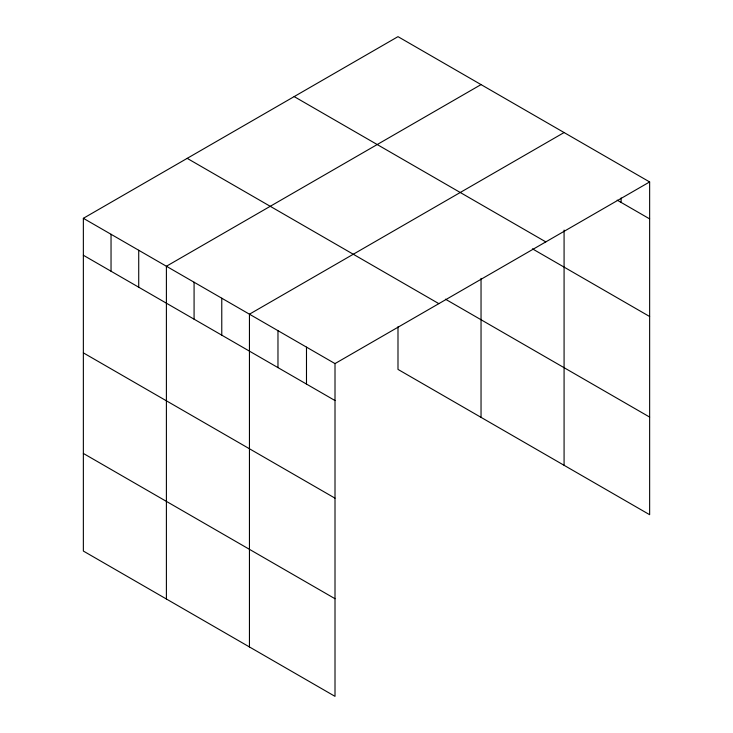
<?xml version="1.0" encoding="UTF-8"?>
<svg xmlns="http://www.w3.org/2000/svg" width="733" height="733" viewBox="0 0 733 733"><rect width="100%" height="100%" fill="white"/><g stroke="black" fill="none" stroke-linecap="round" stroke-linejoin="round"><path stroke-width="1.1" d="M649.64 181.94L335.008 363.595L335.008 696.35L83.36 551.06L83.36 218.306L397.992 36.65L649.64 181.94L649.64 514.694L397.992 369.405L397.992 326.771M481.04 84.597L166.4 266.253L166.4 599.008M564.08 132.545L249.449 314.191L249.449 646.955M617.186 200.155L649.64 218.892M294.162 96.591L545.81 241.89M532.442 248.844L649.64 316.509M445.444 299.192L649.64 417.077M187.19 158.355L438.838 303.645M83.36 218.306L335.008 363.595M83.36 255.249L335.008 400.548M83.36 352.866L335.008 498.156M83.36 453.443L335.008 598.733M621.126 197.947L621.126 202.427M564.08 230.08L564.08 465.299M481.04 278.393L481.04 417.352M306.486 347.13L306.486 384.074M277.972 330.656L277.972 367.609M221.769 298.212L221.769 335.164M194.08 282.232L194.08 319.185M138.72 250.265L138.72 287.217M111.04 234.285L111.04 271.237"/></g></svg>
